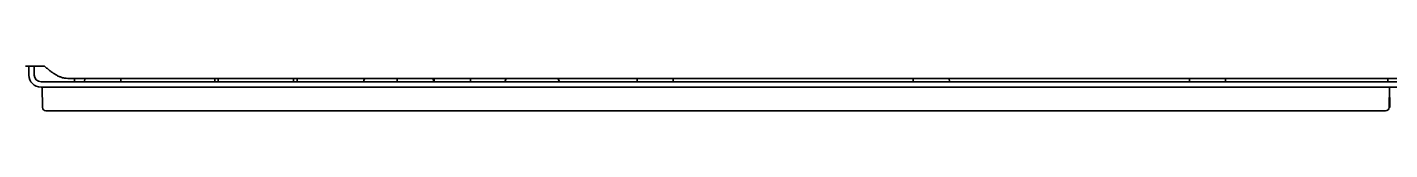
# Model space of a CAD drawing. Extents: x 6569 to 10251, y -294 to 3435.
# Drawn here: x 9401.8 to 9604.1, y 1270.8 to 1277.4 of the extents above; entities that cross this region are included whole.
import ezdxf

# ---------------------------------------------------------------- set-up
doc = ezdxf.new("R2010")
doc.units = 0
doc.header["$LTSCALE"] = 5
doc.layers.add('1', color=7, linetype='CONTINUOUS', true_color=0xffffff)

msp = doc.modelspace()

# ---------------------------------------------------------------- linework, layer by layer
at = {"layer": '1', "color": 7, "linetype": 'Continuous', "lineweight": 35}
for p, q in [((9401.56, 1277.43), (9403.36, 1277.43)), ((9402.06, 1276.13), (9402.06, 1277.43)), ((9402.86, 1276.13), (9402.86, 1277.43)), ((9403.36, 1277.43), (9404.36, 1277.43)), ((10024.76, 1275.13), (9403.86, 1275.13)), ((10024.76, 1274.33), (9403.86, 1274.33)), ((9404.07, 1271.32), (9404.01, 1274.33)), ((10032.72, 1275.63), (9407.83, 1275.63)), ((9408.84, 1275.63), (9408.83, 1275.13)), ((9410.34, 1275.63), (9410.33, 1275.13)), ((9415.7, 1275.13), (9415.69, 1275.63)), ((9427.97, 1275.61), (9427.97, 1275.63)), ((9427.97, 1275.61), (9429.57, 1275.6)), ((9429.66, 1275.5), (9429.66, 1275.13)), ((9430.16, 1275.13), (9430.16, 1275.6)), ((9441.36, 1275.6), (9441.36, 1275.13)), ((9441.86, 1275.13), (9441.86, 1275.5)), ((9441.96, 1275.6), (9443.56, 1275.61)), ((9443.56, 1275.63), (9443.56, 1275.61)), ((9451.76, 1275.23), (9451.76, 1275.13)), ((9456.74, 1275.63), (9456.73, 1275.13)), ((9462.1, 1275.13), (9462.09, 1275.63)), ((9462.21, 1275.63), (9462.21, 1275.13)), ((9467.61, 1275.13), (9467.61, 1275.63)), ((9472.76, 1275.23), (9472.76, 1275.13)), ((9480.76, 1275.13), (9480.76, 1275.23)), ((9492.34, 1275.63), (9492.33, 1275.13)), ((9497.7, 1275.13), (9497.69, 1275.63)), ((9533.34, 1275.63), (9533.33, 1275.13)), ((9538.7, 1275.13), (9538.69, 1275.63)), ((9574.34, 1275.63), (9574.33, 1275.13)), ((9579.7, 1275.13), (9579.69, 1275.63)), ((9603.76, 1275.13), (9603.76, 1275.63)), ((9603.96, 1271.32), (9604.01, 1274.33)), ((9604.07, 1271.32), (9604.01, 1274.33)), ((9405.07, 1270.83), (9404.57, 1270.83)), ((9603.46, 1270.83), (9405.07, 1270.83))]:
    msp.add_line(p, q, dxfattribs=at)
for centre, radius, start, end in [((9403.86, 1276.13), 1.8, 180, 270), ((9403.86, 1276.13), 1, 180, 270), ((9427.97, 1276.11), 0.5, 254.432, 269.8033), ((9429.56, 1275.5), 0.1, 0, 89.5775), ((9441.96, 1275.5), 0.1, 90.4232, 180), ((9443.56, 1276.11), 0.5, 270.1967, 285.568), ((9452.16, 1275.23), 0.4, 90, 180), ((9473.16, 1275.23), 0.4, 90, 180), ((9480.36, 1275.23), 0.4, 0, 90), ((9404.57, 1271.33), 0.5, 181, 270), ((9603.46, 1271.33), 0.5, 270, 359)]:
    msp.add_arc(centre, radius, start, end, dxfattribs=at)
msp.add_open_spline([(9404.36, 1277.43), (9404.4, 1277.4), (9404.44, 1277.37), (9404.51, 1277.31), (9404.62, 1277.22), (9404.73, 1277.13), (9404.94, 1276.96), (9405.08, 1276.85), (9405.3, 1276.68), (9405.37, 1276.63), (9405.48, 1276.55), (9405.52, 1276.53), (9405.59, 1276.48), (9405.63, 1276.45), (9405.81, 1276.33), (9405.95, 1276.24), (9406.24, 1276.07), (9406.39, 1275.99), (9406.67, 1275.86), (9406.82, 1275.81), (9407.03, 1275.74), (9407.11, 1275.72), (9407.21, 1275.7), (9407.25, 1275.69), (9407.32, 1275.67), (9407.36, 1275.67), (9407.54, 1275.64), (9407.68, 1275.63), (9407.83, 1275.63)], degree=3, knots=[0, 0, 0, 0, 0.03125, 0.03125, 0.0625, 0.125, 0.125, 0.25, 0.25, 0.3125, 0.3125, 0.34375, 0.34375, 0.375, 0.375, 0.5, 0.5, 0.625, 0.625, 0.75, 0.75, 0.8125, 0.8125, 0.84375, 0.84375, 0.875, 0.875, 1, 1, 1, 1], dxfattribs=at)

doc.saveas('drawing.dxf')
